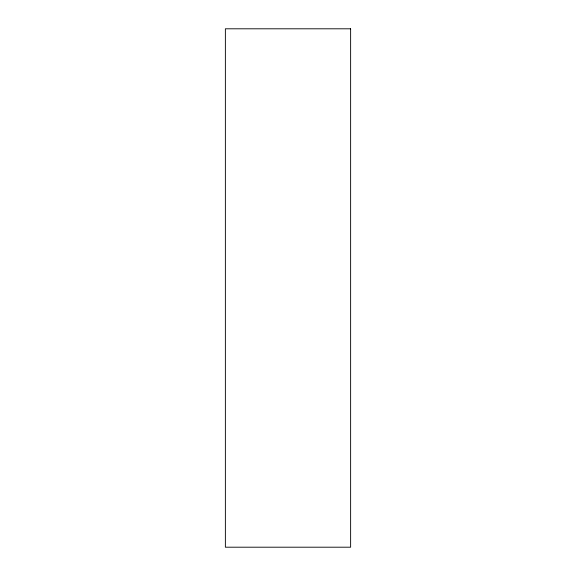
<?xml version="1.0" encoding="UTF-8"?>
<svg xmlns="http://www.w3.org/2000/svg" width="576" height="576" viewBox="0 0 576 576"><rect width="100%" height="100%" fill="white"/><g stroke="black" fill="none" stroke-linecap="round" stroke-linejoin="round"><path stroke-width="0.86" d="M350.626 28.8L225.374 28.8L225.374 547.2L350.626 547.2L350.626 28.8"/></g></svg>
